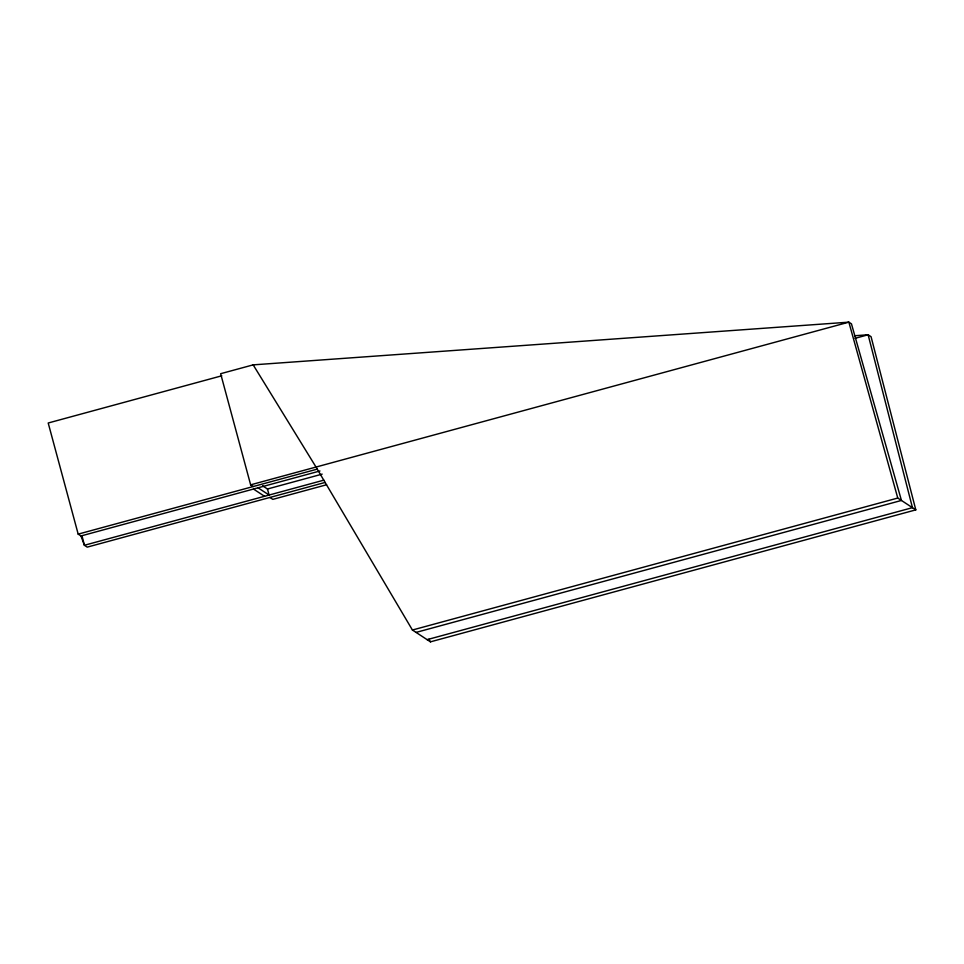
<?xml version="1.0" encoding="UTF-8"?>
<svg xmlns="http://www.w3.org/2000/svg" width="964" height="964" viewBox="0 0 964 964"><rect width="100%" height="100%" fill="white"/><g stroke="black" fill="none" stroke-linecap="round" stroke-linejoin="round"><path stroke-width="1.45" d="M416.062 632.408L901.436 500.449L851.453 323.844L848.862 322.157L253.171 364.862L220.648 373.707L250.64 484.832L253.219 486.531M221.792 375.791L48.2 423.003L78.18 534.128L80.976 535.96L84.398 545.275L87.23 547.13L325.109 482.446M250.64 484.832L848.862 322.157L897.761 498.051L915.8 509.872L430.462 641.843L412.423 630.022L316.023 467.058L253.171 364.862M78.18 534.128L317.156 469.143M80.976 535.96L319.964 470.974M262.557 485.784L267.462 489.001L322.181 474.119M323.808 480.168L84.398 545.275L82.193 536.574M855.056 338.328L868.13 334.773L871.058 336.689L915.8 509.872M326.591 484.759L272.824 499.376L269.896 497.46M412.423 630.022L897.761 498.051M427.112 639.65L912.45 507.667L868.13 334.773L854.622 335.749M258.051 487.808L269.101 495.05L267.462 489.001M253.484 489.049L264.534 496.291M428.968 639.24L430.462 641.843"/></g></svg>
